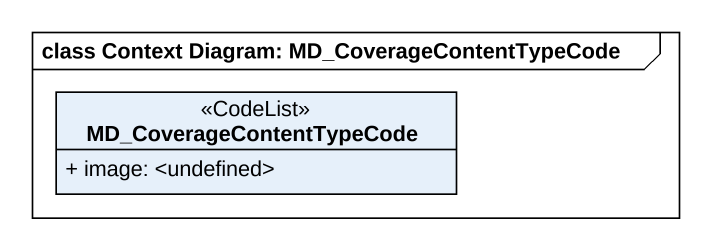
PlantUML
@startuml
mainframe class Context Diagram: MD_CoverageContentTypeCode
hide circle
hide empty members
skinparam classAttributeIconSize 0
class MD_CoverageContentTypeCode <<CodeList>> {
  + image: <undefined>
}
@enduml
